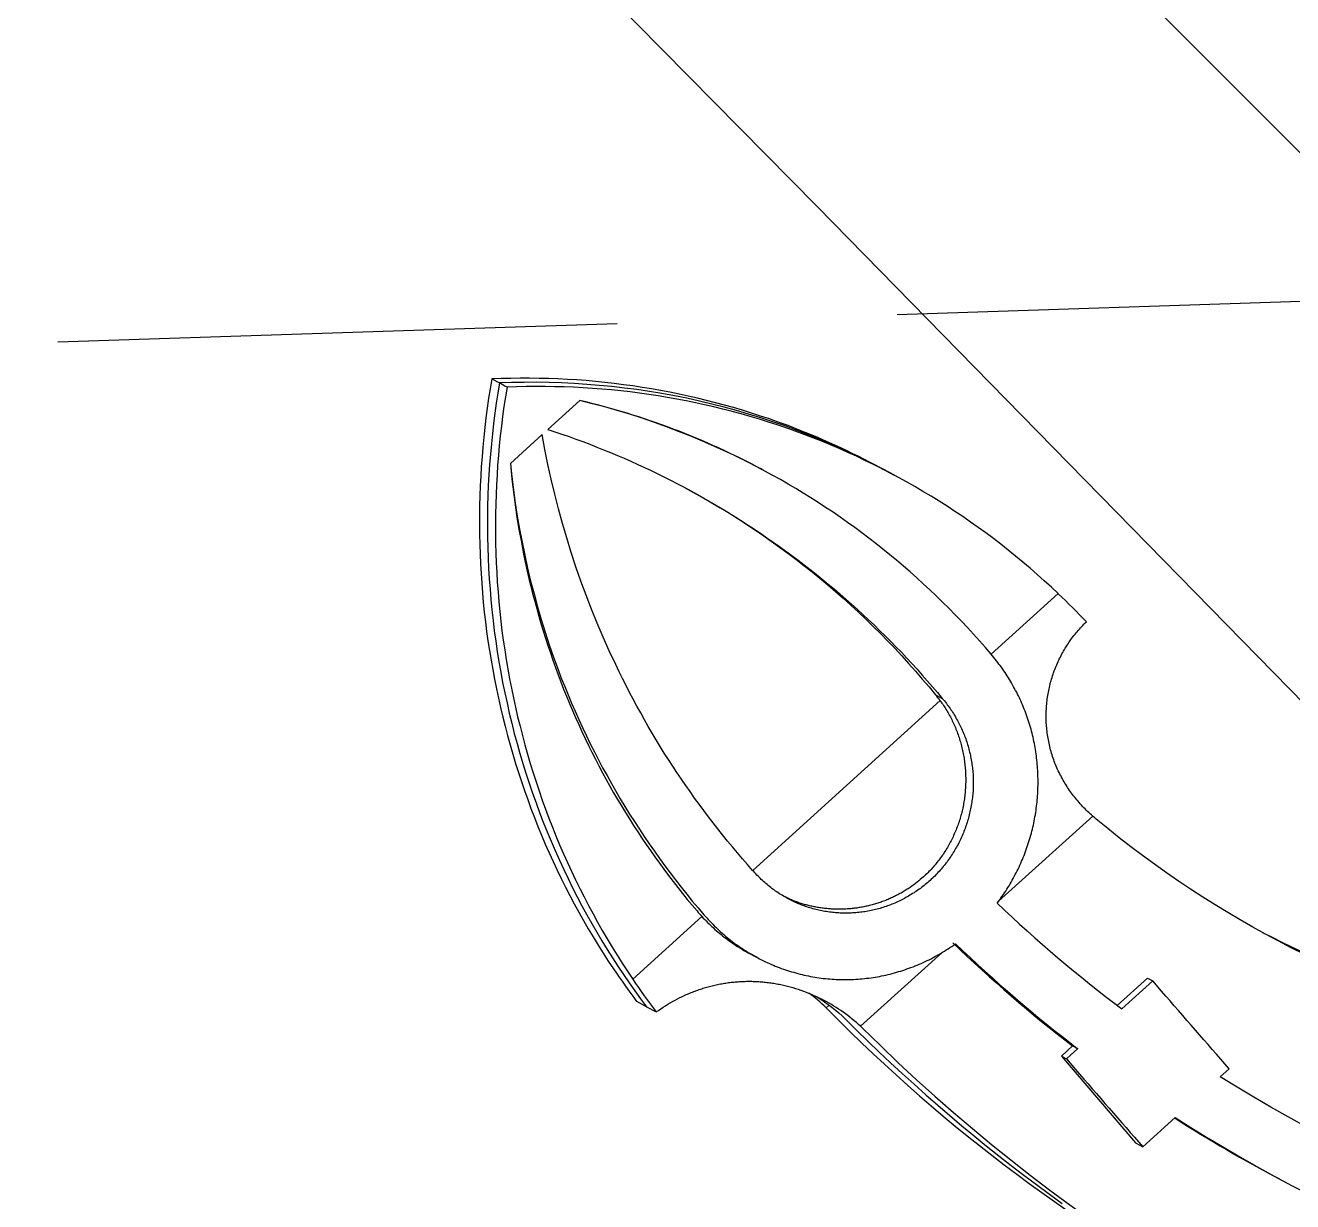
# Model space of a CAD drawing. Header units: millimetres. Extents: x -1838618 to -1600818, y -1770412 to -1553248.
# Drawn here: x -1655151 to -1654019, y -1648676 to -1647625 of the extents above; entities that cross this region are included whole.
import ezdxf

# ---------------------------------------------------------------- set-up
doc = ezdxf.new("R2010")
doc.units = ezdxf.units.MM
doc.header["$LTSCALE"] = 100
for name, pattern in [('ACAD_ISO04W100', [30, 24, -3, 0, -3]), ('DASHED', [0.75, 0.5, -0.25]), ('HIDDEN', [9.525, 6.35, -3.175])]:
    doc.linetypes.add(name, pattern=pattern)
for name, color, linetype in [('ANCHOR_MOUTH_SURFACE_-_HIDDEN', 251, 'HIDDEN'), ('ANCHOR_MOUTH_SURFACE_-_VISIBLE', 164, 'Continuous'), ('bt', 7, 'Continuous'), ('DEFAULT_-_VISIBLE', 99, 'Continuous')]:
    doc.layers.add(name, color=color, linetype=linetype)

msp = doc.modelspace()

# ---------------------------------------------------------------- linework, layer by layer
at = {"color": 1, "linetype": 'ACAD_ISO04W100', "ltscale": 20}
msp.add_line((-1657772.6, -1643970.8), (-1652617.8, -1649135.7), dxfattribs=at)
at = {"layer": 'ANCHOR_MOUTH_SURFACE_-_HIDDEN', "color": 5, "ltscale": 20}
msp.add_lwpolyline([(-1653828.9, -1648416.5), (-1653831.7, -1648413.1), (-1653834.5, -1648409.7), (-1653837.1, -1648406.7), (-1653839.8, -1648403.7), (-1653843.9, -1648399.3), (-1653848, -1648394.9), (-1654443.5, -1647786.6), (-1654826.3, -1647398.3)], dxfattribs=at)
at = {"layer": 'ANCHOR_MOUTH_SURFACE_-_VISIBLE', "color": 6}
for p, q in [((-1654734, -1647940.7), (-1654727.2, -1647944.3)), ((-1654722.3, -1647947), (-1654727.2, -1647944.3)), ((-1654720.4, -1647948), (-1654722.3, -1647947)), ((-1654493.3, -1648021.2), (-1654491.3, -1648022.3)), ((-1654228, -1648132.5), (-1654287.9, -1648186.7)), ((-1654333.5, -1648228.1), (-1654500.9, -1648379.8)), ((-1654337.6, -1648223), (-1654331.6, -1648226.2)), ((-1654197.3, -1648331.2), (-1654281.3, -1648407.3)), ((-1654546.3, -1648421), (-1654608.1, -1648477)), ((-1654496.7, -1648457.7), (-1654503.5, -1648454.1)), ((-1654332.1, -1648453.3), (-1654404.6, -1648519)), ((-1654148.3, -1648475.9), (-1654175.3, -1648500.4)), ((-1654143.7, -1648478.3), (-1654171.4, -1648503.4)), ((-1654148.3, -1648475.9), (-1654143.7, -1648478.3)), ((-1654595.9, -1648501.5), (-1654604.6, -1648496.9)), ((-1654595.9, -1648501.5), (-1654587.1, -1648506.2)), ((-1654437.4, -1648495.8), (-1654437, -1648496)), ((-1654432.6, -1648500), (-1654435.4, -1648502.5)), ((-1654215.3, -1648536.6), (-1654225.3, -1648545.7)), ((-1654225.3, -1648545.7), (-1654220.7, -1648548.1)), ((-1654225.3, -1648545.7), (-1654159, -1648623.2)), ((-1654210.7, -1648539), (-1654220.7, -1648548.1)), ((-1654215.3, -1648536.6), (-1654210.7, -1648539)), ((-1654083.4, -1648564.1), (-1654075.4, -1648556.9)), ((-1654152.4, -1648626.7), (-1654123.5, -1648600.5)), ((-1654159, -1648623.2), (-1654152.4, -1648626.7))]:
    msp.add_line(p, q, dxfattribs=at)
for points in [[(-1654734, -1647940.7), (-1654735.5, -1647949.4), (-1654736.8, -1647958), (-1654738.1, -1647966.7), (-1654739.2, -1647975.4), (-1654740.2, -1647984.1), (-1654741.2, -1647992.8), (-1654742, -1648001.5), (-1654742.7, -1648010.2), (-1654743.4, -1648018.9), (-1654743.9, -1648027.6), (-1654744.3, -1648036.3), (-1654744.7, -1648045), (-1654744.9, -1648053.7), (-1654745, -1648062.4), (-1654745, -1648071.1), (-1654745, -1648079.8), (-1654744.8, -1648088.5), (-1654744.5, -1648097.2), (-1654744.1, -1648105.9), (-1654743.6, -1648114.5), (-1654743, -1648123.2), (-1654742.4, -1648131.8), (-1654741.6, -1648140.4), (-1654740.7, -1648149.1), (-1654739.7, -1648157.7), (-1654738.6, -1648166.2), (-1654737.4, -1648174.8), (-1654736.1, -1648183.4), (-1654734.7, -1648191.9), (-1654733.2, -1648200.4), (-1654731.6, -1648208.9), (-1654729.9, -1648217.4), (-1654728.1, -1648225.8), (-1654726.2, -1648234.3), (-1654724.2, -1648242.7), (-1654722.1, -1648251), (-1654719.9, -1648259.3), (-1654717.7, -1648267.6), (-1654715.3, -1648275.9), (-1654712.8, -1648284.1), (-1654710.2, -1648292.2), (-1654707.5, -1648300.4), (-1654704.8, -1648308.5), (-1654701.9, -1648316.5), (-1654699, -1648324.5), (-1654695.9, -1648332.5), (-1654692.8, -1648340.4), (-1654689.5, -1648348.3), (-1654686.2, -1648356.2), (-1654682.8, -1648364), (-1654679.2, -1648371.7), (-1654675.6, -1648379.4), (-1654671.9, -1648387), (-1654668.1, -1648394.7), (-1654664.3, -1648402.2), (-1654660.3, -1648409.7), (-1654656.2, -1648417.2), (-1654652.1, -1648424.6), (-1654647.8, -1648431.9), (-1654643.5, -1648439.2), (-1654639.1, -1648446.4), (-1654634.6, -1648453.6), (-1654630, -1648460.7), (-1654625.3, -1648467.8)], [(-1654727.2, -1647944.3), (-1654728.7, -1647953.3), (-1654730.1, -1647962.3), (-1654731.3, -1647971.4), (-1654732.5, -1647980.5), (-1654733.5, -1647989.6), (-1654734.4, -1647998.7), (-1654735.3, -1648007.9), (-1654736, -1648017.1), (-1654736.6, -1648026.3), (-1654737.1, -1648035.5), (-1654737.4, -1648044.8), (-1654737.7, -1648054), (-1654737.9, -1648063.3), (-1654737.9, -1648072.6), (-1654737.8, -1648081.9), (-1654737.6, -1648091.2), (-1654737.3, -1648100.5), (-1654736.8, -1648109.9), (-1654736.3, -1648119.2), (-1654735.6, -1648128.5), (-1654734.8, -1648137.8), (-1654733.9, -1648147.1), (-1654732.9, -1648156.4), (-1654731.8, -1648165.7), (-1654730.5, -1648174.9), (-1654729.1, -1648184.2), (-1654727.6, -1648193.4), (-1654726, -1648202.6), (-1654724.3, -1648211.8), (-1654722.4, -1648221), (-1654720.4, -1648230.1), (-1654718.4, -1648239.2), (-1654716.2, -1648248.3), (-1654713.9, -1648257.3), (-1654711.4, -1648266.3), (-1654708.9, -1648275.2), (-1654706.2, -1648284.1), (-1654703.5, -1648293), (-1654700.6, -1648301.8), (-1654697.6, -1648310.6), (-1654694.5, -1648319.3), (-1654691.3, -1648328), (-1654688, -1648336.6), (-1654684.5, -1648345.2), (-1654681, -1648353.7), (-1654677.4, -1648362.1), (-1654673.6, -1648370.5), (-1654669.8, -1648378.8), (-1654665.9, -1648387), (-1654661.8, -1648395.2), (-1654657.7, -1648403.3), (-1654653.5, -1648411.3), (-1654649.2, -1648419.3), (-1654644.7, -1648427.2), (-1654640.2, -1648435), (-1654635.6, -1648442.7), (-1654631, -1648450.3), (-1654626.2, -1648457.9), (-1654621.3, -1648465.4), (-1654616.4, -1648472.8), (-1654611.4, -1648480.1), (-1654606.3, -1648487.4), (-1654601.1, -1648494.5), (-1654595.9, -1648501.5)], [(-1654386.4, -1648020.4), (-1654391.4, -1648017.6), (-1654396.5, -1648015), (-1654401.7, -1648012.3), (-1654406.8, -1648009.7), (-1654412, -1648007.2), (-1654417.2, -1648004.7), (-1654422.4, -1648002.2), (-1654427.6, -1647999.8), (-1654432.9, -1647997.4), (-1654438.2, -1647995.1), (-1654443.5, -1647992.8), (-1654448.8, -1647990.6), (-1654454.1, -1647988.4), (-1654459.5, -1647986.3), (-1654464.9, -1647984.2), (-1654470.3, -1647982.1), (-1654478.2, -1647979.2), (-1654486.1, -1647976.4), (-1654494, -1647973.8), (-1654502, -1647971.2), (-1654510, -1647968.7), (-1654518, -1647966.3), (-1654526.1, -1647964), (-1654534.1, -1647961.9), (-1654542.2, -1647959.8), (-1654550.4, -1647957.8), (-1654558.5, -1647956), (-1654566.7, -1647954.2), (-1654574.9, -1647952.5), (-1654583.2, -1647951), (-1654591.4, -1647949.5), (-1654599.7, -1647948.2), (-1654608, -1647946.9), (-1654616.3, -1647945.8), (-1654624.6, -1647944.7), (-1654632.9, -1647943.8), (-1654641.3, -1647943), (-1654649.7, -1647942.2), (-1654658.1, -1647941.6), (-1654666.5, -1647941.1), (-1654674.9, -1647940.7), (-1654683.3, -1647940.4), (-1654691.7, -1647940.2), (-1654700.2, -1647940.1), (-1654708.6, -1647940.1), (-1654717.1, -1647940.2), (-1654725.6, -1647940.4), (-1654734, -1647940.7)], [(-1654378.5, -1648024.6), (-1654388.5, -1648019.2), (-1654398.7, -1648014.1), (-1654408.9, -1648009.1), (-1654419.2, -1648004.2), (-1654429.6, -1647999.6), (-1654440.1, -1647995.1), (-1654450.7, -1647990.8), (-1654461.4, -1647986.7), (-1654472.1, -1647982.7), (-1654482.9, -1647979), (-1654493.7, -1647975.4), (-1654504.6, -1647972.1), (-1654515.5, -1647968.9), (-1654526.5, -1647965.9), (-1654537.6, -1647963.1), (-1654548.6, -1647960.5), (-1654559.8, -1647958), (-1654570.9, -1647955.8), (-1654582, -1647953.8), (-1654593.2, -1647951.9), (-1654604.4, -1647950.2), (-1654615.6, -1647948.8), (-1654626.8, -1647947.5), (-1654638, -1647946.4), (-1654649.2, -1647945.5), (-1654660.4, -1647944.8), (-1654671.6, -1647944.2), (-1654682.8, -1647943.9), (-1654693.9, -1647943.7), (-1654705.1, -1647943.8), (-1654716.2, -1647944), (-1654727.2, -1647944.3)], [(-1654720.4, -1647948), (-1654721.8, -1647956.7), (-1654723.1, -1647965.4), (-1654724.3, -1647974.1), (-1654725.4, -1647982.8), (-1654726.4, -1647991.5), (-1654727.3, -1648000.2), (-1654728.1, -1648009), (-1654728.8, -1648017.7), (-1654729.3, -1648026.4), (-1654729.8, -1648035.2), (-1654730.2, -1648043.9), (-1654730.5, -1648052.6), (-1654730.7, -1648061.3), (-1654730.7, -1648070.1), (-1654730.7, -1648078.8), (-1654730.6, -1648087.5), (-1654730.4, -1648096.2), (-1654730, -1648104.9), (-1654729.6, -1648113.6), (-1654729.1, -1648122.3), (-1654728.4, -1648131), (-1654727.7, -1648139.7), (-1654726.8, -1648148.3), (-1654725.9, -1648157), (-1654724.9, -1648165.6), (-1654723.7, -1648174.2), (-1654722.5, -1648182.8), (-1654721.1, -1648191.4), (-1654719.7, -1648199.9), (-1654718.1, -1648208.5), (-1654716.5, -1648217), (-1654714.7, -1648225.5), (-1654712.8, -1648234), (-1654710.9, -1648242.5), (-1654708.8, -1648250.9), (-1654706.7, -1648259.3), (-1654704.4, -1648267.6), (-1654702.1, -1648275.9), (-1654699.7, -1648284.2), (-1654697.1, -1648292.5), (-1654694.5, -1648300.7), (-1654691.7, -1648308.8), (-1654688.9, -1648316.9), (-1654686, -1648325), (-1654683, -1648333.1), (-1654679.9, -1648341.1), (-1654676.7, -1648349), (-1654673.4, -1648357), (-1654670, -1648364.8), (-1654666.5, -1648372.7), (-1654662.9, -1648380.4), (-1654659.2, -1648388.2), (-1654655.5, -1648395.8), (-1654651.6, -1648403.5), (-1654647.7, -1648411.1), (-1654643.6, -1648418.6), (-1654639.5, -1648426.1), (-1654635.3, -1648433.5), (-1654631, -1648440.9), (-1654626.6, -1648448.2), (-1654622.1, -1648455.5), (-1654617.5, -1648462.7), (-1654612.9, -1648469.9), (-1654608.1, -1648477)], [(-1654228, -1648132.5), (-1654234.2, -1648126.7), (-1654240.5, -1648121), (-1654246.8, -1648115.4), (-1654253.2, -1648109.8), (-1654259.6, -1648104.3), (-1654266.1, -1648099), (-1654272.7, -1648093.7), (-1654279.3, -1648088.4), (-1654286, -1648083.3), (-1654292.8, -1648078.3), (-1654299.6, -1648073.3), (-1654306.4, -1648068.5), (-1654313.4, -1648063.7), (-1654320.4, -1648059), (-1654327.4, -1648054.4), (-1654334.5, -1648049.9), (-1654341.7, -1648045.4), (-1654348.9, -1648041.1), (-1654356.1, -1648036.9), (-1654363.5, -1648032.7), (-1654370.8, -1648028.7), (-1654378.2, -1648024.7), (-1654385.7, -1648020.8), (-1654393.2, -1648017.1), (-1654400.8, -1648013.4), (-1654408.4, -1648009.8), (-1654416.1, -1648006.3), (-1654423.8, -1648002.9), (-1654431.5, -1647999.6), (-1654439.3, -1647996.4), (-1654447.2, -1647993.3), (-1654455.1, -1647990.2), (-1654463, -1647987.3), (-1654471, -1647984.5), (-1654479, -1647981.8), (-1654487, -1647979.2), (-1654495, -1647976.7), (-1654503.1, -1647974.3), (-1654511.2, -1647972), (-1654519.4, -1647969.8), (-1654527.5, -1647967.7), (-1654535.7, -1647965.7), (-1654543.9, -1647963.8), (-1654552.2, -1647962), (-1654560.4, -1647960.3), (-1654568.7, -1647958.7), (-1654577, -1647957.2), (-1654585.3, -1647955.9), (-1654593.7, -1647954.6), (-1654602, -1647953.4), (-1654610.4, -1647952.3), (-1654618.8, -1647951.4), (-1654627.2, -1647950.5), (-1654635.6, -1647949.8), (-1654644, -1647949.1), (-1654652.5, -1647948.6), (-1654660.9, -1647948.1), (-1654669.4, -1647947.8), (-1654677.9, -1647947.6), (-1654686.4, -1647947.4), (-1654694.9, -1647947.4), (-1654703.4, -1647947.5), (-1654711.9, -1647947.7), (-1654720.4, -1647948)], [(-1654655.4, -1647960), (-1654683.9, -1647985.8)], [(-1654282.6, -1648409), (-1654281.5, -1648407.5), (-1654280.3, -1648406), (-1654279.2, -1648404.4), (-1654278.1, -1648402.9), (-1654277.1, -1648401.3), (-1654276, -1648399.8), (-1654275, -1648398.2), (-1654274, -1648396.6), (-1654273, -1648395), (-1654272, -1648393.4), (-1654271, -1648391.8), (-1654270.1, -1648390.2), (-1654269.1, -1648388.5), (-1654268.2, -1648386.9), (-1654267.3, -1648385.2), (-1654266.4, -1648383.5), (-1654265.6, -1648381.9), (-1654264.7, -1648380.2), (-1654263.9, -1648378.5), (-1654263.1, -1648376.8), (-1654262.3, -1648375), (-1654261.5, -1648373.3), (-1654260.8, -1648371.6), (-1654260, -1648369.9), (-1654259.3, -1648368.1), (-1654258.6, -1648366.4), (-1654257.9, -1648364.6), (-1654257.2, -1648362.8), (-1654256.6, -1648361), (-1654256, -1648359.3), (-1654255.4, -1648357.5), (-1654254.8, -1648355.7), (-1654254.2, -1648353.9), (-1654253.7, -1648352.1), (-1654253.1, -1648350.3), (-1654252.6, -1648348.4), (-1654252.1, -1648346.6), (-1654251.6, -1648344.8), (-1654251.2, -1648343), (-1654250.7, -1648341.1), (-1654250.3, -1648339.3), (-1654249.9, -1648337.4), (-1654249.5, -1648335.6), (-1654249.2, -1648333.7), (-1654248.9, -1648331.9), (-1654248.5, -1648330), (-1654248.2, -1648328.1), (-1654247.9, -1648326.3), (-1654247.7, -1648324.4), (-1654247.4, -1648322.5), (-1654247.2, -1648320.6), (-1654247, -1648318.8), (-1654246.8, -1648316.9), (-1654246.7, -1648315), (-1654246.5, -1648313.1), (-1654246.4, -1648311.3), (-1654246.3, -1648309.4), (-1654246.2, -1648307.5), (-1654246.2, -1648305.6), (-1654246.1, -1648303.7), (-1654246.1, -1648301.8), (-1654246.1, -1648299.9), (-1654246.1, -1648298), (-1654246.2, -1648296.2), (-1654246.2, -1648294.3), (-1654246.3, -1648292.4), (-1654246.4, -1648290.5), (-1654246.5, -1648288.6), (-1654246.6, -1648286.8), (-1654246.8, -1648284.9), (-1654247, -1648283), (-1654247.2, -1648281.2), (-1654247.4, -1648279.3), (-1654247.6, -1648277.4), (-1654247.9, -1648275.6), (-1654248.1, -1648273.7), (-1654248.4, -1648271.8), (-1654248.7, -1648270), (-1654249.1, -1648268.1), (-1654249.4, -1648266.3), (-1654249.8, -1648264.5), (-1654250.2, -1648262.6), (-1654250.6, -1648260.8), (-1654251, -1648259), (-1654251.5, -1648257.2), (-1654252, -1648255.3), (-1654252.4, -1648253.5), (-1654252.9, -1648251.7), (-1654253.5, -1648249.9), (-1654254, -1648248.1), (-1654254.6, -1648246.4), (-1654255.2, -1648244.6), (-1654255.8, -1648242.8), (-1654256.4, -1648241), (-1654257, -1648239.3), (-1654257.7, -1648237.5), (-1654258.4, -1648235.8), (-1654259, -1648234.1), (-1654259.8, -1648232.3), (-1654260.5, -1648230.6), (-1654261.2, -1648228.9), (-1654262, -1648227.2), (-1654262.8, -1648225.5), (-1654263.6, -1648223.8), (-1654264.4, -1648222.2), (-1654265.2, -1648220.5), (-1654266.1, -1648218.9), (-1654267, -1648217.2), (-1654267.9, -1648215.6), (-1654268.8, -1648213.9), (-1654269.7, -1648212.3), (-1654270.6, -1648210.7), (-1654271.6, -1648209.1), (-1654272.6, -1648207.6), (-1654273.6, -1648206), (-1654274.6, -1648204.4), (-1654275.6, -1648202.9), (-1654276.7, -1648201.4), (-1654277.7, -1648199.9), (-1654278.8, -1648198.3), (-1654279.9, -1648196.8), (-1654281, -1648195.4), (-1654282.1, -1648193.9), (-1654283.2, -1648192.4), (-1654284.4, -1648191), (-1654285.6, -1648189.5), (-1654286.7, -1648188.1), (-1654287.9, -1648186.7), (-1654293.1, -1648180.6), (-1654298.4, -1648174.6), (-1654303.7, -1648168.7), (-1654309.1, -1648162.8), (-1654314.6, -1648157), (-1654320.1, -1648151.3), (-1654325.7, -1648145.6), (-1654331.3, -1648140), (-1654337, -1648134.5), (-1654342.8, -1648129), (-1654348.6, -1648123.6), (-1654354.5, -1648118.3), (-1654360.4, -1648113), (-1654366.4, -1648107.8), (-1654372.4, -1648102.7), (-1654378.5, -1648097.7), (-1654384.6, -1648092.7), (-1654390.9, -1648087.8), (-1654397.1, -1648082.9), (-1654403.4, -1648078.2), (-1654409.8, -1648073.5), (-1654416.2, -1648068.8), (-1654422.7, -1648064.3), (-1654429.2, -1648059.8), (-1654435.8, -1648055.4), (-1654442.4, -1648051.1), (-1654449, -1648046.8), (-1654455.8, -1648042.7), (-1654462.5, -1648038.6), (-1654469.3, -1648034.6), (-1654476.2, -1648030.6), (-1654483.1, -1648026.8), (-1654493.3, -1648021.2), (-1654503.6, -1648015.9), (-1654514, -1648010.7), (-1654524.5, -1648005.7), (-1654535, -1648000.9), (-1654545.7, -1647996.2), (-1654556.3, -1647991.8), (-1654567.1, -1647987.5), (-1654577.9, -1647983.4), (-1654588.8, -1647979.5), (-1654599.8, -1647975.8), (-1654610.8, -1647972.3), (-1654621.9, -1647968.9), (-1654633, -1647965.7), (-1654644.2, -1647962.8), (-1654655.4, -1647960)], [(-1654688.9, -1647990.4), (-1654717.4, -1648016.2)], [(-1654501, -1648379.7), (-1654505.5, -1648374.6), (-1654510.1, -1648369.3), (-1654514.6, -1648364.1), (-1654519, -1648358.8), (-1654523.4, -1648353.5), (-1654527.8, -1648348.1), (-1654532.1, -1648342.7), (-1654536.3, -1648337.2), (-1654540.5, -1648331.8), (-1654544.7, -1648326.2), (-1654548.8, -1648320.7), (-1654552.9, -1648315.1), (-1654556.9, -1648309.4), (-1654560.8, -1648303.8), (-1654564.7, -1648298.1), (-1654568.6, -1648292.3), (-1654572.4, -1648286.6), (-1654576.2, -1648280.7), (-1654579.9, -1648274.9), (-1654583.5, -1648269), (-1654587.1, -1648263.1), (-1654590.7, -1648257.2), (-1654594.2, -1648251.2), (-1654597.6, -1648245.2), (-1654601, -1648239.1), (-1654604.4, -1648233.1), (-1654607.7, -1648226.9), (-1654610.9, -1648220.8), (-1654614.1, -1648214.6), (-1654617.2, -1648208.4), (-1654620.3, -1648202.2), (-1654623.3, -1648195.9), (-1654629.1, -1648183.7), (-1654634.6, -1648171.4), (-1654639.9, -1648159), (-1654644.9, -1648146.5), (-1654649.8, -1648133.9), (-1654654.4, -1648121.2), (-1654658.9, -1648108.4), (-1654663.1, -1648095.6), (-1654667.1, -1648082.7), (-1654670.9, -1648069.7), (-1654674.4, -1648056.6), (-1654677.8, -1648043.5), (-1654680.9, -1648030.3), (-1654683.8, -1648017.1), (-1654686.5, -1648003.8), (-1654688.9, -1647990.4)], [(-1654683.9, -1647985.8), (-1654677.6, -1647987.9), (-1654671.3, -1647990), (-1654665, -1647992.2), (-1654658.8, -1647994.4), (-1654652.6, -1647996.7), (-1654646.4, -1647999.1), (-1654640.2, -1648001.5), (-1654634.1, -1648003.9), (-1654627.9, -1648006.4), (-1654621.8, -1648009), (-1654615.8, -1648011.6), (-1654609.7, -1648014.2), (-1654603.7, -1648017), (-1654597.6, -1648019.7), (-1654591.7, -1648022.6), (-1654585.7, -1648025.4), (-1654579.8, -1648028.4), (-1654573.8, -1648031.4), (-1654568, -1648034.4), (-1654562.1, -1648037.5), (-1654556.3, -1648040.6), (-1654550.4, -1648043.8), (-1654544.7, -1648047.1), (-1654538.9, -1648050.4), (-1654533.2, -1648053.7), (-1654527.5, -1648057.1), (-1654521.8, -1648060.6), (-1654516.2, -1648064.1), (-1654510.5, -1648067.6), (-1654504.9, -1648071.2), (-1654499.4, -1648074.9), (-1654493.9, -1648078.6), (-1654488.2, -1648082.5), (-1654482.6, -1648086.4), (-1654477, -1648090.3), (-1654471.4, -1648094.4), (-1654465.9, -1648098.4), (-1654460.4, -1648102.6), (-1654454.9, -1648106.7), (-1654449.5, -1648110.9), (-1654444.2, -1648115.2), (-1654438.8, -1648119.5), (-1654433.5, -1648123.9), (-1654428.3, -1648128.3), (-1654423, -1648132.8), (-1654417.9, -1648137.3), (-1654412.7, -1648141.8), (-1654407.6, -1648146.4), (-1654402.5, -1648151.1), (-1654397.5, -1648155.8), (-1654392.5, -1648160.5), (-1654387.6, -1648165.3), (-1654382.7, -1648170.1), (-1654377.8, -1648175), (-1654373, -1648179.9), (-1654368.2, -1648184.9), (-1654363.5, -1648189.9), (-1654358.8, -1648195), (-1654354.2, -1648200.1), (-1654349.5, -1648205.2), (-1654345, -1648210.4), (-1654340.5, -1648215.6), (-1654336, -1648220.9), (-1654331.6, -1648226.2)], [(-1654717.4, -1648016.2), (-1654716.2, -1648028), (-1654714.7, -1648039.8), (-1654713.1, -1648051.6), (-1654711.2, -1648063.3), (-1654709.2, -1648075), (-1654707, -1648086.6), (-1654704.6, -1648098.2), (-1654702, -1648109.8), (-1654699.3, -1648121.3), (-1654696.3, -1648132.8), (-1654693.2, -1648144.2), (-1654689.9, -1648155.5), (-1654686.4, -1648166.9), (-1654682.7, -1648178.1), (-1654678.8, -1648189.3), (-1654674.7, -1648200.4), (-1654671.9, -1648207.9), (-1654668.9, -1648215.4), (-1654665.9, -1648222.9), (-1654662.8, -1648230.3), (-1654659.6, -1648237.6), (-1654656.3, -1648245), (-1654652.9, -1648252.2), (-1654649.5, -1648259.5), (-1654646, -1648266.7), (-1654642.4, -1648273.8), (-1654638.7, -1648280.9), (-1654635, -1648288), (-1654631.1, -1648295), (-1654627.2, -1648302), (-1654623.3, -1648308.9), (-1654619.2, -1648315.8), (-1654615.1, -1648322.6), (-1654610.9, -1648329.4), (-1654606.6, -1648336.2), (-1654602.2, -1648342.9), (-1654597.8, -1648349.5), (-1654593.3, -1648356.1), (-1654588.8, -1648362.6), (-1654584.1, -1648369.1), (-1654579.4, -1648375.6), (-1654574.7, -1648382), (-1654569.8, -1648388.3), (-1654564.9, -1648394.6), (-1654559.9, -1648400.9), (-1654554.9, -1648407.1), (-1654549.8, -1648413.2), (-1654544.6, -1648419.3), (-1654543.3, -1648420.7), (-1654542, -1648422.2), (-1654540.7, -1648423.6), (-1654539.4, -1648425), (-1654538.1, -1648426.4), (-1654536.7, -1648427.8), (-1654535.3, -1648429.2), (-1654533.9, -1648430.6), (-1654532.5, -1648431.9), (-1654531.1, -1648433.2), (-1654529.7, -1648434.5), (-1654528.2, -1648435.8), (-1654526.8, -1648437.1), (-1654525.3, -1648438.4), (-1654523.8, -1648439.6), (-1654522.3, -1648440.8), (-1654520.8, -1648442), (-1654519.3, -1648443.2), (-1654517.7, -1648444.4), (-1654516.2, -1648445.5), (-1654514.6, -1648446.6), (-1654513, -1648447.7), (-1654511.4, -1648448.8), (-1654509.8, -1648449.9), (-1654508.2, -1648451), (-1654506.5, -1648452), (-1654504.9, -1648453), (-1654503.2, -1648454), (-1654501.6, -1648455), (-1654499.9, -1648456), (-1654498.2, -1648456.9), (-1654496.5, -1648457.8), (-1654494.8, -1648458.7), (-1654493.1, -1648459.6), (-1654491.3, -1648460.5), (-1654489.6, -1648461.3), (-1654487.9, -1648462.1), (-1654486.1, -1648462.9), (-1654484.3, -1648463.7), (-1654482.5, -1648464.4), (-1654480.8, -1648465.2), (-1654479, -1648465.9), (-1654477.2, -1648466.6), (-1654475.4, -1648467.3), (-1654473.5, -1648467.9), (-1654471.7, -1648468.5), (-1654469.9, -1648469.1), (-1654468, -1648469.7), (-1654466.2, -1648470.3), (-1654464.3, -1648470.8), (-1654462.5, -1648471.4), (-1654460.6, -1648471.9), (-1654458.7, -1648472.3), (-1654456.9, -1648472.8), (-1654455, -1648473.2), (-1654453.1, -1648473.6), (-1654451.2, -1648474), (-1654449.3, -1648474.4), (-1654447.4, -1648474.8), (-1654445.5, -1648475.1), (-1654443.6, -1648475.4), (-1654441.7, -1648475.7), (-1654439.8, -1648475.9), (-1654437.9, -1648476.2), (-1654435.9, -1648476.4), (-1654434, -1648476.6), (-1654432.1, -1648476.7), (-1654430.1, -1648476.9), (-1654428.2, -1648477), (-1654426.3, -1648477.1), (-1654424.3, -1648477.2), (-1654422.4, -1648477.2), (-1654420.5, -1648477.3), (-1654418.5, -1648477.3), (-1654416.6, -1648477.3), (-1654414.7, -1648477.2), (-1654412.7, -1648477.2), (-1654410.8, -1648477.1), (-1654408.9, -1648477), (-1654406.9, -1648476.9), (-1654405, -1648476.7), (-1654403.1, -1648476.5), (-1654401.1, -1648476.4), (-1654399.2, -1648476.1), (-1654397.3, -1648475.9), (-1654395.3, -1648475.6), (-1654393.4, -1648475.4), (-1654391.5, -1648475.1), (-1654389.6, -1648474.7), (-1654387.7, -1648474.4), (-1654385.8, -1648474), (-1654383.9, -1648473.6), (-1654382, -1648473.2), (-1654380.1, -1648472.8), (-1654378.2, -1648472.3), (-1654376.3, -1648471.8), (-1654374.4, -1648471.3), (-1654372.5, -1648470.8), (-1654370.6, -1648470.2), (-1654368.8, -1648469.7), (-1654366.9, -1648469.1), (-1654365.1, -1648468.5), (-1654363.2, -1648467.8), (-1654361.4, -1648467.2), (-1654359.6, -1648466.5), (-1654357.7, -1648465.8), (-1654355.9, -1648465.1), (-1654354.1, -1648464.4), (-1654352.3, -1648463.6), (-1654350.5, -1648462.8), (-1654348.7, -1648462), (-1654347, -1648461.2), (-1654345.2, -1648460.3), (-1654343.4, -1648459.5), (-1654341.7, -1648458.6), (-1654339.9, -1648457.7), (-1654338.2, -1648456.8), (-1654336.5, -1648455.8), (-1654334.8, -1648454.9), (-1654333.1, -1648453.9), (-1654331.4, -1648452.9), (-1654329.7, -1648451.8), (-1654328.1, -1648450.8), (-1654326.4, -1648449.7), (-1654324.8, -1648448.7), (-1654323.1, -1648447.6), (-1654321.5, -1648446.5), (-1654319.9, -1648445.3)], [(-1654561.8, -1648037.7), (-1654553.8, -1648042), (-1654545.8, -1648046.5), (-1654538, -1648051), (-1654530.1, -1648055.7), (-1654522.4, -1648060.4), (-1654514.6, -1648065.2), (-1654507, -1648070.2), (-1654499.4, -1648075.2), (-1654491.9, -1648080.3), (-1654484.4, -1648085.6), (-1654477, -1648090.9), (-1654469.7, -1648096.3), (-1654462.4, -1648101.8), (-1654455.2, -1648107.4), (-1654448, -1648113), (-1654441, -1648118.8), (-1654434, -1648124.7), (-1654427, -1648130.6), (-1654420.2, -1648136.6), (-1654413.4, -1648142.8), (-1654406.6, -1648149), (-1654400, -1648155.3), (-1654393.4, -1648161.7), (-1654386.9, -1648168.1), (-1654380.5, -1648174.7), (-1654374.1, -1648181.3), (-1654367.9, -1648188.1), (-1654361.7, -1648194.9), (-1654355.5, -1648201.8), (-1654349.5, -1648208.8), (-1654343.5, -1648215.8), (-1654337.6, -1648223)], [(-1654197.3, -1648331.2), (-1654198.5, -1648330.1), (-1654199.6, -1648329.1), (-1654200.8, -1648328), (-1654201.9, -1648327), (-1654203, -1648325.9), (-1654204.1, -1648324.8), (-1654205.2, -1648323.7), (-1654206.3, -1648322.6), (-1654207.3, -1648321.5), (-1654208.4, -1648320.3), (-1654209.4, -1648319.2), (-1654210.4, -1648318), (-1654211.4, -1648316.8), (-1654212.4, -1648315.6), (-1654213.3, -1648314.4), (-1654214.3, -1648313.2), (-1654215.2, -1648312), (-1654216.1, -1648310.8), (-1654217, -1648309.5), (-1654217.9, -1648308.3), (-1654218.8, -1648307), (-1654219.7, -1648305.7), (-1654220.5, -1648304.4), (-1654221.3, -1648303.1), (-1654222.1, -1648301.8), (-1654222.9, -1648300.5), (-1654223.7, -1648299.1), (-1654224.4, -1648297.8), (-1654225.2, -1648296.4), (-1654225.9, -1648295.1), (-1654226.6, -1648293.7), (-1654227.3, -1648292.3), (-1654228, -1648290.9), (-1654228.6, -1648289.5), (-1654229.2, -1648288.1), (-1654229.8, -1648286.6), (-1654230.4, -1648285.2), (-1654231, -1648283.8), (-1654231.6, -1648282.3), (-1654232.1, -1648280.9), (-1654232.6, -1648279.4), (-1654233.1, -1648278), (-1654233.6, -1648276.5), (-1654234, -1648275.1), (-1654234.5, -1648273.6), (-1654234.9, -1648272.1), (-1654235.3, -1648270.6), (-1654235.6, -1648269.1), (-1654236, -1648267.6), (-1654236.3, -1648266.1), (-1654236.6, -1648264.6), (-1654236.9, -1648263.1), (-1654237.2, -1648261.6), (-1654237.5, -1648260.1), (-1654237.7, -1648258.6), (-1654237.9, -1648257), (-1654238.1, -1648255.5), (-1654238.3, -1648254), (-1654238.4, -1648252.5), (-1654238.6, -1648250.9), (-1654238.7, -1648249.4), (-1654238.8, -1648247.8), (-1654238.8, -1648246.3), (-1654238.9, -1648244.8), (-1654238.9, -1648243.2), (-1654238.9, -1648241.7), (-1654238.9, -1648240.2), (-1654238.9, -1648238.7), (-1654238.8, -1648237.1), (-1654238.7, -1648235.6), (-1654238.7, -1648234.1), (-1654238.5, -1648232.6), (-1654238.4, -1648231.1), (-1654238.3, -1648229.6), (-1654238.1, -1648228.1), (-1654237.9, -1648226.6), (-1654237.7, -1648225.1), (-1654237.4, -1648223.6), (-1654237.2, -1648222.1), (-1654236.9, -1648220.6), (-1654236.6, -1648219.1), (-1654236.3, -1648217.6), (-1654236, -1648216.2), (-1654235.7, -1648214.7), (-1654235.3, -1648213.2), (-1654234.9, -1648211.7), (-1654234.5, -1648210.3), (-1654234.1, -1648208.8), (-1654233.6, -1648207.4), (-1654233.2, -1648205.9), (-1654232.7, -1648204.5), (-1654232.2, -1648203.1), (-1654231.7, -1648201.6), (-1654231.1, -1648200.2), (-1654230.6, -1648198.8), (-1654230, -1648197.4), (-1654229.4, -1648196), (-1654228.8, -1648194.6), (-1654228.2, -1648193.2), (-1654227.5, -1648191.8), (-1654226.9, -1648190.5), (-1654226.2, -1648189.1), (-1654225.5, -1648187.8), (-1654224.8, -1648186.4), (-1654224, -1648185.1), (-1654223.3, -1648183.8), (-1654222.5, -1648182.5), (-1654221.8, -1648181.2), (-1654221, -1648179.9), (-1654220.2, -1648178.6), (-1654219.3, -1648177.4), (-1654218.5, -1648176.1), (-1654217.6, -1648174.9), (-1654216.7, -1648173.6), (-1654215.9, -1648172.4), (-1654215, -1648171.2), (-1654214, -1648170), (-1654213.1, -1648168.8), (-1654212.1, -1648167.6), (-1654211.2, -1648166.5), (-1654210.2, -1648165.3), (-1654209.2, -1648164.2), (-1654208.2, -1648163.1), (-1654207.2, -1648162), (-1654206.1, -1648160.9), (-1654205.1, -1648159.8), (-1654204, -1648158.7), (-1654202.9, -1648157.7)], [(-1654331.6, -1648226.2), (-1654330.6, -1648227.3), (-1654329.8, -1648228.4), (-1654328.9, -1648229.4), (-1654328, -1648230.5), (-1654327.2, -1648231.7), (-1654326.3, -1648232.8), (-1654325.5, -1648233.9), (-1654324.7, -1648235), (-1654323.9, -1648236.2), (-1654323.1, -1648237.3), (-1654322.4, -1648238.5), (-1654321.6, -1648239.7), (-1654320.9, -1648240.9), (-1654320.2, -1648242.1), (-1654319.5, -1648243.3), (-1654318.8, -1648244.5), (-1654318.1, -1648245.7), (-1654317.4, -1648246.9), (-1654316.8, -1648248.1), (-1654316.2, -1648249.4), (-1654315.6, -1648250.6), (-1654315, -1648251.9), (-1654314.4, -1648253.1), (-1654313.8, -1648254.4), (-1654313.3, -1648255.7), (-1654312.7, -1648257), (-1654312.2, -1648258.2), (-1654311.7, -1648259.5), (-1654311.2, -1648260.8), (-1654310.7, -1648262.1), (-1654310.3, -1648263.5), (-1654309.8, -1648264.8), (-1654309.4, -1648266.1), (-1654309, -1648267.4), (-1654308.6, -1648268.8), (-1654308.2, -1648270.1), (-1654307.8, -1648271.5), (-1654307.5, -1648272.8), (-1654307.2, -1648274.2), (-1654306.8, -1648275.5), (-1654306.5, -1648276.9), (-1654306.3, -1648278.3), (-1654306, -1648279.6), (-1654305.7, -1648281), (-1654305.5, -1648282.4), (-1654305.3, -1648283.8), (-1654305.1, -1648285.2), (-1654304.9, -1648286.6), (-1654304.7, -1648287.9), (-1654304.6, -1648289.3), (-1654304.5, -1648290.7), (-1654304.3, -1648292.2), (-1654304.2, -1648293.6), (-1654304.1, -1648295), (-1654304.1, -1648296.4), (-1654304, -1648297.8), (-1654304, -1648299.2), (-1654304, -1648300.6), (-1654304, -1648302.1), (-1654304, -1648303.5), (-1654304, -1648304.9), (-1654304.1, -1648306.3), (-1654304.1, -1648307.8), (-1654304.2, -1648309.2), (-1654304.3, -1648310.6), (-1654304.5, -1648312), (-1654304.6, -1648313.4), (-1654304.7, -1648314.8), (-1654304.9, -1648316.2), (-1654305.1, -1648317.6), (-1654305.3, -1648319), (-1654305.5, -1648320.4), (-1654305.8, -1648321.8), (-1654306, -1648323.2), (-1654306.3, -1648324.6), (-1654306.6, -1648326), (-1654306.9, -1648327.4), (-1654307.2, -1648328.7), (-1654307.5, -1648330.1), (-1654307.9, -1648331.5), (-1654308.2, -1648332.8), (-1654308.6, -1648334.2), (-1654309, -1648335.6), (-1654309.4, -1648336.9), (-1654309.9, -1648338.3), (-1654310.3, -1648339.6), (-1654310.8, -1648340.9), (-1654311.3, -1648342.3), (-1654311.8, -1648343.6), (-1654312.3, -1648344.9), (-1654312.8, -1648346.2), (-1654313.4, -1648347.5), (-1654313.9, -1648348.8), (-1654314.5, -1648350.1), (-1654315.1, -1648351.4), (-1654315.7, -1648352.7), (-1654316.3, -1648354), (-1654317, -1648355.2), (-1654317.6, -1648356.5), (-1654318.3, -1648357.7), (-1654319, -1648359), (-1654319.7, -1648360.2), (-1654320.4, -1648361.4), (-1654321.1, -1648362.6), (-1654321.8, -1648363.9), (-1654322.6, -1648365), (-1654323.3, -1648366.2), (-1654324.1, -1648367.4), (-1654324.9, -1648368.6), (-1654325.7, -1648369.7), (-1654326.6, -1648370.9), (-1654327.4, -1648372), (-1654328.2, -1648373.1), (-1654329.1, -1648374.2), (-1654330, -1648375.3), (-1654330.9, -1648376.4), (-1654331.8, -1648377.5), (-1654332.7, -1648378.6), (-1654333.6, -1648379.6), (-1654334.5, -1648380.7), (-1654335.5, -1648381.7), (-1654336.5, -1648382.8), (-1654337.4, -1648383.8), (-1654338.4, -1648384.8), (-1654339.4, -1648385.8), (-1654340.5, -1648386.7), (-1654341.5, -1648387.7), (-1654342.5, -1648388.7), (-1654343.6, -1648389.6), (-1654344.6, -1648390.5), (-1654345.7, -1648391.4), (-1654346.8, -1648392.3), (-1654347.9, -1648393.2), (-1654349, -1648394.1), (-1654350.1, -1648394.9), (-1654351.2, -1648395.8), (-1654352.3, -1648396.6), (-1654353.5, -1648397.4), (-1654354.6, -1648398.2), (-1654355.8, -1648399), (-1654356.9, -1648399.8), (-1654358.1, -1648400.5), (-1654359.3, -1648401.3), (-1654360.5, -1648402), (-1654361.7, -1648402.7), (-1654362.9, -1648403.4), (-1654364.1, -1648404.1), (-1654365.3, -1648404.7), (-1654366.6, -1648405.4), (-1654367.8, -1648406), (-1654369.1, -1648406.7), (-1654370.3, -1648407.3), (-1654371.6, -1648407.8), (-1654372.8, -1648408.4), (-1654374.1, -1648409), (-1654375.4, -1648409.5), (-1654376.7, -1648410), (-1654378, -1648410.6), (-1654379.3, -1648411), (-1654380.6, -1648411.5), (-1654381.9, -1648412), (-1654383.2, -1648412.4), (-1654384.6, -1648412.9), (-1654385.9, -1648413.3), (-1654387.2, -1648413.7), (-1654388.6, -1648414), (-1654389.9, -1648414.4), (-1654391.2, -1648414.7), (-1654392.6, -1648415.1), (-1654393.9, -1648415.4), (-1654395.3, -1648415.7), (-1654396.6, -1648415.9), (-1654398, -1648416.2), (-1654399.4, -1648416.4), (-1654400.7, -1648416.7), (-1654402.1, -1648416.9), (-1654403.5, -1648417.1), (-1654404.8, -1648417.2), (-1654406.2, -1648417.4), (-1654407.6, -1648417.5), (-1654408.9, -1648417.6), (-1654410.3, -1648417.7), (-1654411.7, -1648417.8), (-1654413.1, -1648417.9), (-1654414.5, -1648417.9), (-1654415.8, -1648418), (-1654417.2, -1648418), (-1654418.6, -1648418), (-1654420, -1648418), (-1654421.4, -1648417.9), (-1654422.7, -1648417.9), (-1654424.1, -1648417.8), (-1654425.5, -1648417.7), (-1654426.9, -1648417.6), (-1654428.3, -1648417.5), (-1654429.7, -1648417.4), (-1654431, -1648417.2), (-1654432.4, -1648417), (-1654433.8, -1648416.8), (-1654435.1, -1648416.6), (-1654436.5, -1648416.4), (-1654437.9, -1648416.2), (-1654439.2, -1648415.9), (-1654440.6, -1648415.6), (-1654441.9, -1648415.3), (-1654443.2, -1648415), (-1654444.6, -1648414.7), (-1654445.9, -1648414.3), (-1654447.2, -1648414), (-1654448.6, -1648413.6), (-1654449.9, -1648413.2), (-1654451.2, -1648412.8), (-1654452.5, -1648412.4), (-1654453.8, -1648411.9), (-1654455.1, -1648411.5), (-1654456.3, -1648411), (-1654457.6, -1648410.5), (-1654458.9, -1648410), (-1654460.2, -1648409.5), (-1654461.4, -1648408.9), (-1654462.7, -1648408.4), (-1654463.9, -1648407.8), (-1654465.1, -1648407.2), (-1654466.4, -1648406.6), (-1654467.6, -1648406), (-1654468.8, -1648405.4), (-1654470, -1648404.7), (-1654471.2, -1648404.1), (-1654472.4, -1648403.4), (-1654473.6, -1648402.7), (-1654474.7, -1648402), (-1654475.9, -1648401.3), (-1654477.1, -1648400.6), (-1654478.2, -1648399.8), (-1654479.3, -1648399), (-1654480.5, -1648398.3), (-1654481.6, -1648397.5), (-1654482.7, -1648396.7), (-1654483.8, -1648395.8), (-1654484.9, -1648395), (-1654486, -1648394.2), (-1654487.1, -1648393.3), (-1654488.1, -1648392.4), (-1654489.2, -1648391.5), (-1654490.2, -1648390.6), (-1654491.2, -1648389.7), (-1654492.3, -1648388.8), (-1654493.3, -1648387.8), (-1654494.3, -1648386.8), (-1654495.3, -1648385.9), (-1654496.2, -1648384.9), (-1654497.2, -1648383.9), (-1654498.2, -1648382.9), (-1654499.1, -1648381.8), (-1654500, -1648380.8), (-1654501, -1648379.7)], [(-1654333.5, -1648228.1), (-1654332.8, -1648229.2), (-1654332, -1648230.3), (-1654331.2, -1648231.3), (-1654330.5, -1648232.4), (-1654329.8, -1648233.5), (-1654329.1, -1648234.6), (-1654328.4, -1648235.7), (-1654327.7, -1648236.9), (-1654327, -1648238), (-1654326.3, -1648239.1), (-1654325.7, -1648240.3), (-1654325.1, -1648241.4), (-1654324.4, -1648242.6), (-1654323.8, -1648243.8), (-1654323.2, -1648244.9), (-1654322.7, -1648246.1), (-1654322.1, -1648247.3), (-1654321.5, -1648248.5), (-1654321, -1648249.8), (-1654320.4, -1648251), (-1654319.9, -1648252.2), (-1654319.4, -1648253.5), (-1654318.9, -1648254.7), (-1654318.4, -1648255.9), (-1654318, -1648257.2), (-1654317.5, -1648258.5), (-1654317.1, -1648259.7), (-1654316.7, -1648261), (-1654316.3, -1648262.3), (-1654315.9, -1648263.6), (-1654315.5, -1648264.8), (-1654315.1, -1648266.1), (-1654314.8, -1648267.4), (-1654314.4, -1648268.7), (-1654314.1, -1648270.1), (-1654313.8, -1648271.4), (-1654313.5, -1648272.7), (-1654313.2, -1648274), (-1654313, -1648275.4), (-1654312.7, -1648276.7), (-1654312.5, -1648278), (-1654312.2, -1648279.4), (-1654312, -1648280.7), (-1654311.9, -1648282.1), (-1654311.7, -1648283.4), (-1654311.5, -1648284.8), (-1654311.4, -1648286.1), (-1654311.2, -1648287.5), (-1654311.1, -1648288.8), (-1654311, -1648290.2), (-1654310.9, -1648291.5), (-1654310.9, -1648292.9), (-1654310.8, -1648294.2), (-1654310.8, -1648295.6), (-1654310.7, -1648296.9), (-1654310.7, -1648298.3), (-1654310.7, -1648299.7), (-1654310.7, -1648301), (-1654310.8, -1648302.4), (-1654310.8, -1648303.7), (-1654310.9, -1648305.1), (-1654311, -1648306.4), (-1654311.1, -1648307.8), (-1654311.2, -1648309.1), (-1654311.3, -1648310.5), (-1654311.4, -1648311.9), (-1654311.6, -1648313.2), (-1654311.8, -1648314.6), (-1654311.9, -1648315.9), (-1654312.1, -1648317.3), (-1654312.4, -1648318.6), (-1654312.6, -1648320), (-1654312.8, -1648321.3), (-1654313.1, -1648322.6), (-1654313.4, -1648324), (-1654313.7, -1648325.3), (-1654314, -1648326.6), (-1654314.3, -1648328), (-1654314.6, -1648329.3), (-1654315, -1648330.6), (-1654315.3, -1648331.9), (-1654315.7, -1648333.2), (-1654316.1, -1648334.5), (-1654316.5, -1648335.8), (-1654317, -1648337.1), (-1654317.4, -1648338.4), (-1654317.9, -1648339.7), (-1654318.3, -1648340.9), (-1654318.8, -1648342.2), (-1654319.3, -1648343.5), (-1654319.8, -1648344.7), (-1654320.4, -1648346), (-1654320.9, -1648347.2), (-1654321.5, -1648348.5), (-1654322, -1648349.7), (-1654322.6, -1648350.9), (-1654323.2, -1648352.2), (-1654323.8, -1648353.4), (-1654324.5, -1648354.6), (-1654325.1, -1648355.8), (-1654325.8, -1648357), (-1654326.4, -1648358.1), (-1654327.1, -1648359.3), (-1654327.8, -1648360.5), (-1654328.5, -1648361.6), (-1654329.3, -1648362.8), (-1654330, -1648363.9), (-1654330.7, -1648365.1), (-1654331.5, -1648366.2), (-1654332.3, -1648367.3), (-1654333.1, -1648368.4), (-1654333.9, -1648369.5), (-1654334.7, -1648370.6), (-1654335.5, -1648371.6), (-1654336.4, -1648372.7), (-1654337.2, -1648373.7), (-1654338.1, -1648374.8), (-1654339, -1648375.8), (-1654339.9, -1648376.8), (-1654340.8, -1648377.8), (-1654341.7, -1648378.8), (-1654342.6, -1648379.8), (-1654343.6, -1648380.8), (-1654344.5, -1648381.8), (-1654345.5, -1648382.7), (-1654346.5, -1648383.6), (-1654347.4, -1648384.6), (-1654348.4, -1648385.5), (-1654349.9, -1648386.7), (-1654351.3, -1648388), (-1654352.7, -1648389.2), (-1654354.2, -1648390.4), (-1654355.7, -1648391.5), (-1654357.2, -1648392.7), (-1654358.8, -1648393.8), (-1654360.3, -1648394.9), (-1654361.2, -1648395.5), (-1654362.1, -1648396.1), (-1654363, -1648396.6), (-1654363.9, -1648397.2), (-1654364.8, -1648397.8), (-1654365.8, -1648398.4), (-1654366.7, -1648398.9), (-1654367.6, -1648399.5), (-1654368.5, -1648400), (-1654369.5, -1648400.5), (-1654370.4, -1648401), (-1654371.4, -1648401.5), (-1654372.3, -1648402), (-1654373.3, -1648402.5), (-1654374.3, -1648403), (-1654375.2, -1648403.5), (-1654376.2, -1648403.9), (-1654377.2, -1648404.4), (-1654378.2, -1648404.8), (-1654379.2, -1648405.2), (-1654380.1, -1648405.7), (-1654381.1, -1648406.1), (-1654382.1, -1648406.5), (-1654383.1, -1648406.9), (-1654384.1, -1648407.3), (-1654385.2, -1648407.6), (-1654386.2, -1648408), (-1654387.2, -1648408.4), (-1654388.2, -1648408.7), (-1654389.2, -1648409), (-1654390.3, -1648409.4), (-1654391.3, -1648409.7), (-1654392.3, -1648410), (-1654393.3, -1648410.3), (-1654394.4, -1648410.6), (-1654395.4, -1648410.8), (-1654396.5, -1648411.1), (-1654397.5, -1648411.4), (-1654398.6, -1648411.6), (-1654399.6, -1648411.8), (-1654400.7, -1648412.1), (-1654401.7, -1648412.3), (-1654402.8, -1648412.5), (-1654403.8, -1648412.7), (-1654404.9, -1648412.9), (-1654406, -1648413), (-1654407, -1648413.2), (-1654408.1, -1648413.4), (-1654409.1, -1648413.5), (-1654410.2, -1648413.6), (-1654411.3, -1648413.8), (-1654412.3, -1648413.9), (-1654413.4, -1648414), (-1654414.5, -1648414.1), (-1654415.5, -1648414.2), (-1654416.6, -1648414.2), (-1654417.7, -1648414.3), (-1654418.7, -1648414.3), (-1654419.8, -1648414.4), (-1654420.9, -1648414.4), (-1654421.9, -1648414.4), (-1654423, -1648414.5), (-1654424.1, -1648414.5), (-1654425.2, -1648414.5), (-1654426.2, -1648414.4), (-1654427.3, -1648414.4), (-1654428.4, -1648414.4), (-1654429.4, -1648414.3), (-1654430.5, -1648414.3), (-1654431.6, -1648414.2), (-1654432.6, -1648414.1), (-1654433.7, -1648414), (-1654434.8, -1648413.9), (-1654435.8, -1648413.8), (-1654436.9, -1648413.7), (-1654438, -1648413.6), (-1654439, -1648413.4), (-1654440.1, -1648413.3), (-1654441.1, -1648413.1), (-1654442.2, -1648413), (-1654443.2, -1648412.8), (-1654444.2, -1648412.6), (-1654445.2, -1648412.4), (-1654446.1, -1648412.2), (-1654447.1, -1648412), (-1654448.1, -1648411.8), (-1654449.1, -1648411.6), (-1654450.1, -1648411.4), (-1654451, -1648411.1), (-1654452, -1648410.9), (-1654453, -1648410.6), (-1654454, -1648410.4), (-1654454.9, -1648410.1), (-1654455.9, -1648409.8), (-1654456.8, -1648409.5), (-1654457.8, -1648409.2), (-1654458.8, -1648408.9), (-1654459.7, -1648408.6), (-1654460.7, -1648408.3), (-1654461.6, -1648407.9), (-1654462.6, -1648407.6), (-1654463.5, -1648407.2), (-1654464.4, -1648406.9), (-1654465.4, -1648406.5), (-1654466.3, -1648406.1), (-1654467.2, -1648405.7), (-1654468.1, -1648405.3), (-1654469.1, -1648404.9), (-1654470, -1648404.5), (-1654470.9, -1648404.1), (-1654471.8, -1648403.7), (-1654472.7, -1648403.2)], [(-1654546.3, -1648421), (-1654545.1, -1648422.3), (-1654543.8, -1648423.6), (-1654542.6, -1648424.9), (-1654541.3, -1648426.2), (-1654540, -1648427.4), (-1654538.7, -1648428.7), (-1654537.4, -1648429.9), (-1654536.1, -1648431.2), (-1654534.7, -1648432.4), (-1654533.4, -1648433.6), (-1654532, -1648434.7), (-1654530.6, -1648435.9), (-1654529.2, -1648437.1), (-1654527.8, -1648438.2), (-1654526.4, -1648439.3), (-1654524.9, -1648440.4), (-1654523.5, -1648441.5), (-1654522, -1648442.6), (-1654520.5, -1648443.6), (-1654519, -1648444.7), (-1654517.5, -1648445.7), (-1654516, -1648446.7), (-1654514.4, -1648447.7), (-1654512.9, -1648448.7), (-1654511.3, -1648449.6), (-1654509.8, -1648450.6), (-1654508.2, -1648451.5), (-1654506.6, -1648452.4), (-1654505, -1648453.3), (-1654503.3, -1648454.2), (-1654501.7, -1648455), (-1654500.1, -1648455.9)], [(-1654010.6, -1648452.5), (-1654019.4, -1648448.4), (-1654028.1, -1648444.1), (-1654036.7, -1648439.8), (-1654045.3, -1648435.4)], [(-1654587.1, -1648506.2), (-1654585.1, -1648504.8), (-1654583.1, -1648503.4), (-1654581, -1648502), (-1654578.9, -1648500.6), (-1654576.8, -1648499.3), (-1654574.7, -1648498.1), (-1654572.5, -1648496.8), (-1654570.3, -1648495.6), (-1654568.2, -1648494.5), (-1654566, -1648493.4), (-1654563.7, -1648492.3), (-1654561.5, -1648491.2), (-1654560.4, -1648490.7), (-1654559.2, -1648490.2), (-1654558.1, -1648489.8), (-1654557, -1648489.3), (-1654555.8, -1648488.8), (-1654554.7, -1648488.4), (-1654553.5, -1648487.9), (-1654552.4, -1648487.5), (-1654551.2, -1648487.1), (-1654550.1, -1648486.6), (-1654548.9, -1648486.2), (-1654547.7, -1648485.8), (-1654546.5, -1648485.5), (-1654545.4, -1648485.1), (-1654544.2, -1648484.7), (-1654543, -1648484.4), (-1654541.8, -1648484), (-1654540.6, -1648483.7), (-1654539.5, -1648483.4), (-1654538.3, -1648483.1), (-1654537.1, -1648482.8), (-1654535.9, -1648482.5), (-1654534.7, -1648482.2), (-1654533.5, -1648481.9), (-1654532.3, -1648481.7), (-1654531.1, -1648481.4), (-1654529.8, -1648481.2), (-1654528.6, -1648481), (-1654527.4, -1648480.8), (-1654526.2, -1648480.6), (-1654525, -1648480.4), (-1654523.8, -1648480.2), (-1654522.6, -1648480), (-1654521.3, -1648479.9), (-1654520.1, -1648479.7), (-1654518.9, -1648479.6), (-1654517.7, -1648479.5), (-1654516.5, -1648479.4), (-1654515.2, -1648479.3), (-1654514, -1648479.2), (-1654512.8, -1648479.1), (-1654511.5, -1648479), (-1654510.3, -1648478.9), (-1654509.1, -1648478.9), (-1654507.9, -1648478.9), (-1654506.6, -1648478.8), (-1654505.4, -1648478.8), (-1654504.2, -1648478.8), (-1654502.9, -1648478.8), (-1654501.7, -1648478.8), (-1654500.5, -1648478.9), (-1654499.2, -1648478.9), (-1654498, -1648479), (-1654496.8, -1648479), (-1654495.5, -1648479.1), (-1654494.3, -1648479.2), (-1654493.1, -1648479.3), (-1654491.8, -1648479.4), (-1654490.6, -1648479.5), (-1654489.4, -1648479.6), (-1654488.2, -1648479.8), (-1654486.9, -1648479.9), (-1654485.7, -1648480.1), (-1654484.5, -1648480.2), (-1654483.2, -1648480.4), (-1654482, -1648480.6), (-1654480.8, -1648480.8), (-1654479.6, -1648481), (-1654478.4, -1648481.3), (-1654477.2, -1648481.5), (-1654475.9, -1648481.7), (-1654474.7, -1648482), (-1654473.5, -1648482.3), (-1654472.3, -1648482.6), (-1654471.1, -1648482.8), (-1654469.9, -1648483.1), (-1654467.5, -1648483.8), (-1654465.1, -1648484.5), (-1654462.7, -1648485.2), (-1654460.4, -1648485.9), (-1654458, -1648486.7), (-1654455.7, -1648487.6), (-1654453.3, -1648488.5), (-1654451, -1648489.4), (-1654448.7, -1648490.4), (-1654446.4, -1648491.4), (-1654444.1, -1648492.4), (-1654441.8, -1648493.5), (-1654439.6, -1648494.6), (-1654437.4, -1648495.8)], [(-1654435.4, -1648502.5), (-1654433.7, -1648504.3), (-1654423.8, -1648514.2), (-1654413.8, -1648524.1), (-1654403.7, -1648533.8), (-1654393.5, -1648543.5), (-1654383.3, -1648553), (-1654372.9, -1648562.4), (-1654362.5, -1648571.8), (-1654352, -1648581), (-1654341.5, -1648590.1), (-1654330.8, -1648599.2), (-1654320.1, -1648608.1), (-1654309.3, -1648616.9), (-1654298.4, -1648625.6), (-1654287.4, -1648634.2), (-1654276.3, -1648642.7), (-1654265.2, -1648651.1), (-1654254, -1648659.4), (-1654242.8, -1648667.6), (-1654231.4, -1648675.6), (-1654220, -1648683.6)], [(-1654404.6, -1648519), (-1654402.8, -1648520.8), (-1654386.9, -1648536.3), (-1654370.9, -1648551.6), (-1654354.6, -1648566.7), (-1654338.2, -1648581.5), (-1654321.5, -1648596.1), (-1654304.7, -1648610.4), (-1654287.7, -1648624.5), (-1654270.5, -1648638.4), (-1654253.1, -1648652), (-1654235.6, -1648665.3), (-1654217.8, -1648678.4), (-1654199.9, -1648691.2), (-1654181.9, -1648703.8), (-1654163.6, -1648716.1), (-1654145.2, -1648728.2), (-1654126.7, -1648740), (-1654107.9, -1648751.5), (-1654089.1, -1648762.8), (-1654070, -1648773.8), (-1654050.8, -1648784.6), (-1654031.5, -1648795), (-1654012, -1648805.2)], [(-1654007.3, -1648608.5), (-1654022.8, -1648600), (-1654038.1, -1648591.3), (-1654053.3, -1648582.4), (-1654068.4, -1648573.4), (-1654083.4, -1648564.1)], [(-1654123.5, -1648600.5), (-1654109.6, -1648609.3), (-1654095.6, -1648618), (-1654081.5, -1648626.5), (-1654067.3, -1648634.8), (-1654051.4, -1648643.9), (-1654035.3, -1648652.8), (-1654019, -1648661.5), (-1654002.7, -1648670)]]:
    msp.add_lwpolyline(points, dxfattribs=at)
for points in [[(-1654717.4, -1648016.2), (-1654716.8, -1648023.2), (-1654716, -1648030.1), (-1654715.3, -1648037), (-1654714.4, -1648043.9), (-1654713.5, -1648050.8), (-1654712.5, -1648057.7), (-1654711.5, -1648064.6), (-1654710.4, -1648071.5), (-1654709.2, -1648078.3), (-1654707.9, -1648085.1), (-1654706.6, -1648091.9), (-1654705.3, -1648098.7), (-1654703.8, -1648105.5), (-1654702.3, -1648112.3), (-1654700.8, -1648119), (-1654699.2, -1648125.8), (-1654697.5, -1648132.5), (-1654695.7, -1648139.2), (-1654693.9, -1648145.8), (-1654692, -1648152.5), (-1654690.1, -1648159.1), (-1654688.1, -1648165.7), (-1654686, -1648172.3), (-1654683.9, -1648178.9), (-1654681.7, -1648185.4), (-1654679.5, -1648191.9), (-1654677.2, -1648198.4), (-1654674.8, -1648204.9), (-1654672.4, -1648211.3), (-1654669.9, -1648217.8), (-1654667.3, -1648224.2), (-1654664.7, -1648230.5), (-1654662, -1648236.9), (-1654659.2, -1648243.2), (-1654656.4, -1648249.5), (-1654653.6, -1648255.7), (-1654650.7, -1648261.9), (-1654647.7, -1648268.1), (-1654644.6, -1648274.2), (-1654641.5, -1648280.3), (-1654638.4, -1648286.4), (-1654635.1, -1648292.5), (-1654631.9, -1648298.5), (-1654628.5, -1648304.4), (-1654625.2, -1648310.4), (-1654621.7, -1648316.3), (-1654618.2, -1648322.1), (-1654614.7, -1648328), (-1654611, -1648333.7), (-1654607.4, -1648339.5), (-1654603.7, -1648345.2), (-1654599.9, -1648350.9), (-1654596.1, -1648356.5), (-1654592.2, -1648362.1), (-1654588.3, -1648367.7), (-1654584.3, -1648373.2), (-1654580.3, -1648378.7), (-1654576.2, -1648384.2), (-1654572.1, -1648389.6), (-1654567.9, -1648394.9), (-1654563.6, -1648400.3), (-1654559.4, -1648405.6), (-1654555, -1648410.8), (-1654550.7, -1648416, 0.010113), (-1654546.3, -1648421)], [(-1654008.4, -1648454.6), (-1654020, -1648448.8), (-1654031.5, -1648442.8), (-1654042.9, -1648436.7), (-1654054.3, -1648430.4), (-1654065.5, -1648424), (-1654076.7, -1648417.3), (-1654087.8, -1648410.6), (-1654098.9, -1648403.6), (-1654109.8, -1648396.5), (-1654120.7, -1648389.3), (-1654131.4, -1648381.8), (-1654142.1, -1648374.3), (-1654152.7, -1648366.5), (-1654163.2, -1648358.6), (-1654173.6, -1648350.5), (-1654183.9, -1648342.3), (-1654194.1, -1648334, -0.009751), (-1654197.3, -1648331.2)], [(-1654075.4, -1648556.9, -0.001939), (-1654135.7, -1648487.7), (-1654143.7, -1648478.3)], [(-1654443.6, -1648492.7, -0.06097), (-1654418.3, -1648512.5), (-1654408.3, -1648522.4), (-1654398.2, -1648532.3), (-1654388, -1648542), (-1654377.8, -1648551.7), (-1654367.4, -1648561.3), (-1654356.9, -1648570.8), (-1654346.4, -1648580.2), (-1654335.7, -1648589.5), (-1654325, -1648598.7), (-1654314.2, -1648607.8), (-1654303.3, -1648616.8), (-1654292.3, -1648625.7), (-1654281.2, -1648634.6), (-1654270, -1648643.3), (-1654258.8, -1648651.9), (-1654247.4, -1648660.4), (-1654236, -1648668.9), (-1654224.5, -1648677.2)], [(-1654220.7, -1648548.1), (-1654212.7, -1648557.5, 0.002362), (-1654152.4, -1648626.7)]]:
    msp.add_lwpolyline(points, format="xyb", dxfattribs=at)
for centre, radius, start, end in [((-1654809.1, -1648612), 669.9, 61.7817, 76.7376), ((-1654769.5, -1648698.7), 783.4, 43.676, 46.2751), ((-1654420, -1648292.7), 107.9, 36.7763, 40.277), ((-1653406.5, -1647489.8), 1269.8, 226.3762, 232.9618), ((-1653424, -1647510.4), 1295.8, 226.1169, 232.3662), ((-1653406.8, -1647491.7), 1320.3, 226.241, 232.4895), ((-1653921.5, -1647990), 850.6, 214.1715, 216.5739), ((-1654127.4, -1648154.1), 579.1, 213.882, 217.4478), ((-1654511.7, -1648576.6), 106.3, 44.184, 55.1014), ((-1654512.1, -1648635.7), 158.6, 47.3611, 61.7699), ((-1653430.9, -1647520), 1284, 237.3335, 242.1593)]:
    msp.add_arc(centre, radius, start, end, dxfattribs=at)
at = {"layer": 'bt', "color": 5, "linetype": 'DASHED', "ltscale": 10, "flags": 128}
msp.add_lwpolyline([(-1651625.6, -1647745.3), (-1653904.3, -1647867.9), (-1658204.3, -1648009.2), (-1662504.3, -1648097.9), (-1666804.3, -1648159.6), (-1671104.3, -1648199.5), (-1679704.3, -1648236.7), (-1688304.3, -1648244.9), (-1696904.3, -1648245.3)], dxfattribs=at)
at = {"layer": 'DEFAULT_-_VISIBLE', "color": 7}
for p, q in [((-1654390.3, -1648018.2), (-1654382.4, -1648022.5)), ((-1654382.4, -1648022.5), (-1654374.5, -1648026.7))]:
    msp.add_line(p, q, dxfattribs=at)

doc.saveas('drawing.dxf')
